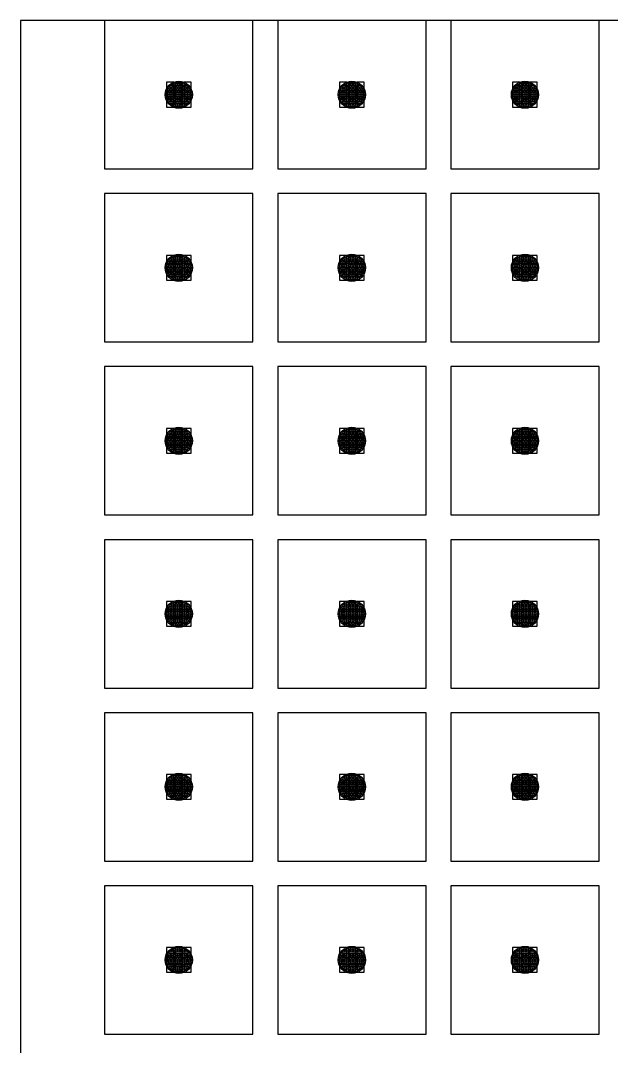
# Model space of a CAD drawing. Extents: x -49 to 54, y -38 to 38.
# Drawn here: x -49.4 to -25.5, y -3.5 to 38 of the extents above; entities that cross this region are included whole.
import ezdxf

# ---------------------------------------------------------------- set-up
doc = ezdxf.new("R2010")
doc.units = 0
for name, color, linetype in [('BACK_LAYER', 5, 'CONTINUOUS'), ('CELL_GRID', 8, 'CONTINUOUS'), ('COND_LAYER_LOWER_ELECTRODE', 6, 'CONTINUOUS'), ('CONDUCTIVE_LAYER_BACK_LAYER', 2, 'CONTINUOUS'), ('EMITTER', 3, 'CONTINUOUS'), ('LOWER_ELECTRODE', 1, 'CONTINUOUS'), ('OUTLINE', 7, 'CONTINUOUS')]:
    doc.layers.add(name, color=color, linetype=linetype)

msp = doc.modelspace()

# ---------------------------------------------------------------- linework, layer by layer
at = {"layer": 'BACK_LAYER'}
for points in [[(-43.5, 35.2), (-43.2, 35.2), (-43.2, 35.5), (-43.5, 35.5)], [(-43.15, 35.2), (-42.85, 35.2), (-42.85, 35.5), (-43.15, 35.5)], [(-42.8, 35.2), (-42.5, 35.2), (-42.5, 35.5), (-42.8, 35.5)], [(-36.5, 35.2), (-36.2, 35.2), (-36.2, 35.5), (-36.5, 35.5)], [(-36.15, 35.2), (-35.85, 35.2), (-35.85, 35.5), (-36.15, 35.5)], [(-35.8, 35.2), (-35.5, 35.2), (-35.5, 35.5), (-35.8, 35.5)], [(-29.5, 35.2), (-29.2, 35.2), (-29.2, 35.5), (-29.5, 35.5)], [(-29.15, 35.2), (-28.85, 35.2), (-28.85, 35.5), (-29.15, 35.5)], [(-28.8, 35.2), (-28.5, 35.2), (-28.5, 35.5), (-28.8, 35.5)], [(-43.5, 34.85), (-43.2, 34.85), (-43.2, 35.15), (-43.5, 35.15)], [(-43.15, 34.85), (-42.85, 34.85), (-42.85, 35.15), (-43.15, 35.15)], [(-42.8, 34.85), (-42.5, 34.85), (-42.5, 35.15), (-42.8, 35.15)], [(-36.5, 34.85), (-36.2, 34.85), (-36.2, 35.15), (-36.5, 35.15)], [(-36.15, 34.85), (-35.85, 34.85), (-35.85, 35.15), (-36.15, 35.15)], [(-35.8, 34.85), (-35.5, 34.85), (-35.5, 35.15), (-35.8, 35.15)], [(-29.5, 34.85), (-29.2, 34.85), (-29.2, 35.15), (-29.5, 35.15)], [(-29.15, 34.85), (-28.85, 34.85), (-28.85, 35.15), (-29.15, 35.15)], [(-28.8, 34.85), (-28.5, 34.85), (-28.5, 35.15), (-28.8, 35.15)], [(-43.5, 34.5), (-43.2, 34.5), (-43.2, 34.8), (-43.5, 34.8)], [(-43.15, 34.5), (-42.85, 34.5), (-42.85, 34.8), (-43.15, 34.8)], [(-42.8, 34.5), (-42.5, 34.5), (-42.5, 34.8), (-42.8, 34.8)], [(-36.5, 34.5), (-36.2, 34.5), (-36.2, 34.8), (-36.5, 34.8)], [(-36.15, 34.5), (-35.85, 34.5), (-35.85, 34.8), (-36.15, 34.8)], [(-35.8, 34.5), (-35.5, 34.5), (-35.5, 34.8), (-35.8, 34.8)], [(-29.5, 34.5), (-29.2, 34.5), (-29.2, 34.8), (-29.5, 34.8)], [(-29.15, 34.5), (-28.85, 34.5), (-28.85, 34.8), (-29.15, 34.8)], [(-28.8, 34.5), (-28.5, 34.5), (-28.5, 34.8), (-28.8, 34.8)], [(-43.5, 28.2), (-43.2, 28.2), (-43.2, 28.5), (-43.5, 28.5)], [(-43.15, 28.2), (-42.85, 28.2), (-42.85, 28.5), (-43.15, 28.5)], [(-42.8, 28.2), (-42.5, 28.2), (-42.5, 28.5), (-42.8, 28.5)], [(-36.5, 28.2), (-36.2, 28.2), (-36.2, 28.5), (-36.5, 28.5)], [(-36.15, 28.2), (-35.85, 28.2), (-35.85, 28.5), (-36.15, 28.5)], [(-35.8, 28.2), (-35.5, 28.2), (-35.5, 28.5), (-35.8, 28.5)], [(-29.5, 28.2), (-29.2, 28.2), (-29.2, 28.5), (-29.5, 28.5)], [(-29.15, 28.2), (-28.85, 28.2), (-28.85, 28.5), (-29.15, 28.5)], [(-28.8, 28.2), (-28.5, 28.2), (-28.5, 28.5), (-28.8, 28.5)], [(-43.5, 27.85), (-43.2, 27.85), (-43.2, 28.15), (-43.5, 28.15)], [(-43.15, 27.85), (-42.85, 27.85), (-42.85, 28.15), (-43.15, 28.15)], [(-42.8, 27.85), (-42.5, 27.85), (-42.5, 28.15), (-42.8, 28.15)], [(-36.5, 27.85), (-36.2, 27.85), (-36.2, 28.15), (-36.5, 28.15)], [(-36.15, 27.85), (-35.85, 27.85), (-35.85, 28.15), (-36.15, 28.15)], [(-35.8, 27.85), (-35.5, 27.85), (-35.5, 28.15), (-35.8, 28.15)], [(-29.5, 27.85), (-29.2, 27.85), (-29.2, 28.15), (-29.5, 28.15)], [(-29.15, 27.85), (-28.85, 27.85), (-28.85, 28.15), (-29.15, 28.15)], [(-28.8, 27.85), (-28.5, 27.85), (-28.5, 28.15), (-28.8, 28.15)], [(-43.5, 27.5), (-43.2, 27.5), (-43.2, 27.8), (-43.5, 27.8)], [(-43.15, 27.5), (-42.85, 27.5), (-42.85, 27.8), (-43.15, 27.8)], [(-42.8, 27.5), (-42.5, 27.5), (-42.5, 27.8), (-42.8, 27.8)], [(-36.5, 27.5), (-36.2, 27.5), (-36.2, 27.8), (-36.5, 27.8)], [(-36.15, 27.5), (-35.85, 27.5), (-35.85, 27.8), (-36.15, 27.8)], [(-35.8, 27.5), (-35.5, 27.5), (-35.5, 27.8), (-35.8, 27.8)], [(-29.5, 27.5), (-29.2, 27.5), (-29.2, 27.8), (-29.5, 27.8)], [(-29.15, 27.5), (-28.85, 27.5), (-28.85, 27.8), (-29.15, 27.8)], [(-28.8, 27.5), (-28.5, 27.5), (-28.5, 27.8), (-28.8, 27.8)], [(-43.5, 21.2), (-43.2, 21.2), (-43.2, 21.5), (-43.5, 21.5)], [(-43.15, 21.2), (-42.85, 21.2), (-42.85, 21.5), (-43.15, 21.5)], [(-42.8, 21.2), (-42.5, 21.2), (-42.5, 21.5), (-42.8, 21.5)], [(-36.5, 21.2), (-36.2, 21.2), (-36.2, 21.5), (-36.5, 21.5)], [(-36.15, 21.2), (-35.85, 21.2), (-35.85, 21.5), (-36.15, 21.5)], [(-35.8, 21.2), (-35.5, 21.2), (-35.5, 21.5), (-35.8, 21.5)], [(-29.5, 21.2), (-29.2, 21.2), (-29.2, 21.5), (-29.5, 21.5)], [(-29.15, 21.2), (-28.85, 21.2), (-28.85, 21.5), (-29.15, 21.5)], [(-28.8, 21.2), (-28.5, 21.2), (-28.5, 21.5), (-28.8, 21.5)], [(-43.5, 20.85), (-43.2, 20.85), (-43.2, 21.15), (-43.5, 21.15)], [(-43.5, 20.5), (-43.2, 20.5), (-43.2, 20.8), (-43.5, 20.8)], [(-43.15, 20.85), (-42.85, 20.85), (-42.85, 21.15), (-43.15, 21.15)], [(-43.15, 20.5), (-42.85, 20.5), (-42.85, 20.8), (-43.15, 20.8)], [(-42.8, 20.85), (-42.5, 20.85), (-42.5, 21.15), (-42.8, 21.15)], [(-42.8, 20.5), (-42.5, 20.5), (-42.5, 20.8), (-42.8, 20.8)], [(-36.5, 20.85), (-36.2, 20.85), (-36.2, 21.15), (-36.5, 21.15)], [(-36.5, 20.5), (-36.2, 20.5), (-36.2, 20.8), (-36.5, 20.8)], [(-36.15, 20.85), (-35.85, 20.85), (-35.85, 21.15), (-36.15, 21.15)], [(-36.15, 20.5), (-35.85, 20.5), (-35.85, 20.8), (-36.15, 20.8)], [(-35.8, 20.85), (-35.5, 20.85), (-35.5, 21.15), (-35.8, 21.15)], [(-35.8, 20.5), (-35.5, 20.5), (-35.5, 20.8), (-35.8, 20.8)], [(-29.5, 20.85), (-29.2, 20.85), (-29.2, 21.15), (-29.5, 21.15)], [(-29.5, 20.5), (-29.2, 20.5), (-29.2, 20.8), (-29.5, 20.8)], [(-29.15, 20.85), (-28.85, 20.85), (-28.85, 21.15), (-29.15, 21.15)], [(-29.15, 20.5), (-28.85, 20.5), (-28.85, 20.8), (-29.15, 20.8)], [(-28.8, 20.85), (-28.5, 20.85), (-28.5, 21.15), (-28.8, 21.15)], [(-28.8, 20.5), (-28.5, 20.5), (-28.5, 20.8), (-28.8, 20.8)], [(-43.5, 14.2), (-43.2, 14.2), (-43.2, 14.5), (-43.5, 14.5)], [(-43.5, 13.85), (-43.2, 13.85), (-43.2, 14.15), (-43.5, 14.15)], [(-43.15, 14.2), (-42.85, 14.2), (-42.85, 14.5), (-43.15, 14.5)], [(-43.15, 13.85), (-42.85, 13.85), (-42.85, 14.15), (-43.15, 14.15)], [(-42.8, 14.2), (-42.5, 14.2), (-42.5, 14.5), (-42.8, 14.5)], [(-42.8, 13.85), (-42.5, 13.85), (-42.5, 14.15), (-42.8, 14.15)], [(-36.5, 14.2), (-36.2, 14.2), (-36.2, 14.5), (-36.5, 14.5)], [(-36.5, 13.85), (-36.2, 13.85), (-36.2, 14.15), (-36.5, 14.15)], [(-36.15, 14.2), (-35.85, 14.2), (-35.85, 14.5), (-36.15, 14.5)], [(-36.15, 13.85), (-35.85, 13.85), (-35.85, 14.15), (-36.15, 14.15)], [(-35.8, 14.2), (-35.5, 14.2), (-35.5, 14.5), (-35.8, 14.5)], [(-35.8, 13.85), (-35.5, 13.85), (-35.5, 14.15), (-35.8, 14.15)], [(-29.5, 14.2), (-29.2, 14.2), (-29.2, 14.5), (-29.5, 14.5)], [(-29.5, 13.85), (-29.2, 13.85), (-29.2, 14.15), (-29.5, 14.15)], [(-29.15, 14.2), (-28.85, 14.2), (-28.85, 14.5), (-29.15, 14.5)], [(-29.15, 13.85), (-28.85, 13.85), (-28.85, 14.15), (-29.15, 14.15)], [(-28.8, 14.2), (-28.5, 14.2), (-28.5, 14.5), (-28.8, 14.5)], [(-28.8, 13.85), (-28.5, 13.85), (-28.5, 14.15), (-28.8, 14.15)], [(-43.5, 13.5), (-43.2, 13.5), (-43.2, 13.8), (-43.5, 13.8)], [(-43.15, 13.5), (-42.85, 13.5), (-42.85, 13.8), (-43.15, 13.8)], [(-42.8, 13.5), (-42.5, 13.5), (-42.5, 13.8), (-42.8, 13.8)], [(-36.5, 13.5), (-36.2, 13.5), (-36.2, 13.8), (-36.5, 13.8)], [(-36.15, 13.5), (-35.85, 13.5), (-35.85, 13.8), (-36.15, 13.8)], [(-35.8, 13.5), (-35.5, 13.5), (-35.5, 13.8), (-35.8, 13.8)], [(-29.5, 13.5), (-29.2, 13.5), (-29.2, 13.8), (-29.5, 13.8)], [(-29.15, 13.5), (-28.85, 13.5), (-28.85, 13.8), (-29.15, 13.8)], [(-28.8, 13.5), (-28.5, 13.5), (-28.5, 13.8), (-28.8, 13.8)], [(-43.5, 7.2), (-43.2, 7.2), (-43.2, 7.5), (-43.5, 7.5)], [(-43.15, 7.2), (-42.85, 7.2), (-42.85, 7.5), (-43.15, 7.5)], [(-42.8, 7.2), (-42.5, 7.2), (-42.5, 7.5), (-42.8, 7.5)], [(-36.5, 7.2), (-36.2, 7.2), (-36.2, 7.5), (-36.5, 7.5)], [(-36.15, 7.2), (-35.85, 7.2), (-35.85, 7.5), (-36.15, 7.5)], [(-35.8, 7.2), (-35.5, 7.2), (-35.5, 7.5), (-35.8, 7.5)], [(-29.5, 7.2), (-29.2, 7.2), (-29.2, 7.5), (-29.5, 7.5)], [(-29.15, 7.2), (-28.85, 7.2), (-28.85, 7.5), (-29.15, 7.5)], [(-28.8, 7.2), (-28.5, 7.2), (-28.5, 7.5), (-28.8, 7.5)], [(-43.5, 6.85), (-43.2, 6.85), (-43.2, 7.15), (-43.5, 7.15)], [(-43.15, 6.85), (-42.85, 6.85), (-42.85, 7.15), (-43.15, 7.15)], [(-42.8, 6.85), (-42.5, 6.85), (-42.5, 7.15), (-42.8, 7.15)], [(-36.5, 6.85), (-36.2, 6.85), (-36.2, 7.15), (-36.5, 7.15)], [(-36.15, 6.85), (-35.85, 6.85), (-35.85, 7.15), (-36.15, 7.15)], [(-35.8, 6.85), (-35.5, 6.85), (-35.5, 7.15), (-35.8, 7.15)], [(-29.5, 6.85), (-29.2, 6.85), (-29.2, 7.15), (-29.5, 7.15)], [(-29.15, 6.85), (-28.85, 6.85), (-28.85, 7.15), (-29.15, 7.15)], [(-28.8, 6.85), (-28.5, 6.85), (-28.5, 7.15), (-28.8, 7.15)], [(-43.5, 6.5), (-43.2, 6.5), (-43.2, 6.8), (-43.5, 6.8)], [(-43.15, 6.5), (-42.85, 6.5), (-42.85, 6.8), (-43.15, 6.8)], [(-42.8, 6.5), (-42.5, 6.5), (-42.5, 6.8), (-42.8, 6.8)], [(-36.5, 6.5), (-36.2, 6.5), (-36.2, 6.8), (-36.5, 6.8)], [(-36.15, 6.5), (-35.85, 6.5), (-35.85, 6.8), (-36.15, 6.8)], [(-35.8, 6.5), (-35.5, 6.5), (-35.5, 6.8), (-35.8, 6.8)], [(-29.5, 6.5), (-29.2, 6.5), (-29.2, 6.8), (-29.5, 6.8)], [(-29.15, 6.5), (-28.85, 6.5), (-28.85, 6.8), (-29.15, 6.8)], [(-28.8, 6.5), (-28.5, 6.5), (-28.5, 6.8), (-28.8, 6.8)], [(-43.5, 0.2), (-43.2, 0.2), (-43.2, 0.5), (-43.5, 0.5)], [(-43.15, 0.2), (-42.85, 0.2), (-42.85, 0.5), (-43.15, 0.5)], [(-42.8, 0.2), (-42.5, 0.2), (-42.5, 0.5), (-42.8, 0.5)], [(-36.5, 0.2), (-36.2, 0.2), (-36.2, 0.5), (-36.5, 0.5)], [(-36.15, 0.2), (-35.85, 0.2), (-35.85, 0.5), (-36.15, 0.5)], [(-35.8, 0.2), (-35.5, 0.2), (-35.5, 0.5), (-35.8, 0.5)], [(-29.5, 0.2), (-29.2, 0.2), (-29.2, 0.5), (-29.5, 0.5)], [(-29.15, 0.2), (-28.85, 0.2), (-28.85, 0.5), (-29.15, 0.5)], [(-28.8, 0.2), (-28.5, 0.2), (-28.5, 0.5), (-28.8, 0.5)], [(-43.5, -0.15), (-43.2, -0.15), (-43.2, 0.15), (-43.5, 0.15)], [(-43.15, -0.15), (-42.85, -0.15), (-42.85, 0.15), (-43.15, 0.15)], [(-42.8, -0.15), (-42.5, -0.15), (-42.5, 0.15), (-42.8, 0.15)], [(-36.5, -0.15), (-36.2, -0.15), (-36.2, 0.15), (-36.5, 0.15)], [(-36.15, -0.15), (-35.85, -0.15), (-35.85, 0.15), (-36.15, 0.15)], [(-35.8, -0.15), (-35.5, -0.15), (-35.5, 0.15), (-35.8, 0.15)], [(-29.5, -0.15), (-29.2, -0.15), (-29.2, 0.15), (-29.5, 0.15)], [(-29.15, -0.15), (-28.85, -0.15), (-28.85, 0.15), (-29.15, 0.15)], [(-28.8, -0.15), (-28.5, -0.15), (-28.5, 0.15), (-28.8, 0.15)], [(-43.5, -0.5), (-43.2, -0.5), (-43.2, -0.2), (-43.5, -0.2)], [(-43.15, -0.5), (-42.85, -0.5), (-42.85, -0.2), (-43.15, -0.2)], [(-42.8, -0.5), (-42.5, -0.5), (-42.5, -0.2), (-42.8, -0.2)], [(-36.5, -0.5), (-36.2, -0.5), (-36.2, -0.2), (-36.5, -0.2)], [(-36.15, -0.5), (-35.85, -0.5), (-35.85, -0.2), (-36.15, -0.2)], [(-35.8, -0.5), (-35.5, -0.5), (-35.5, -0.2), (-35.8, -0.2)], [(-29.5, -0.5), (-29.2, -0.5), (-29.2, -0.2), (-29.5, -0.2)], [(-29.15, -0.5), (-28.85, -0.5), (-28.85, -0.2), (-29.15, -0.2)], [(-28.8, -0.5), (-28.5, -0.5), (-28.5, -0.2), (-28.8, -0.2)]]:
    msp.add_lwpolyline(points, close=True, dxfattribs=at)
at = {"layer": 'CELL_GRID'}
for points in [[(-46, 32), (-40, 32), (-40, 38), (-46, 38)], [(-39, 32), (-33, 32), (-33, 38), (-39, 38)], [(-32, 32), (-26, 32), (-26, 38), (-32, 38)], [(-46, 25), (-40, 25), (-40, 31), (-46, 31)], [(-39, 25), (-33, 25), (-33, 31), (-39, 31)], [(-32, 25), (-26, 25), (-26, 31), (-32, 31)], [(-46, 18), (-40, 18), (-40, 24), (-46, 24)], [(-39, 18), (-33, 18), (-33, 24), (-39, 24)], [(-32, 18), (-26, 18), (-26, 24), (-32, 24)], [(-46, 11), (-40, 11), (-40, 17), (-46, 17)], [(-39, 11), (-33, 11), (-33, 17), (-39, 17)], [(-32, 11), (-26, 11), (-26, 17), (-32, 17)], [(-46, 4), (-40, 4), (-40, 10), (-46, 10)], [(-39, 4), (-33, 4), (-33, 10), (-39, 10)], [(-32, 4), (-26, 4), (-26, 10), (-32, 10)], [(-46, -3), (-40, -3), (-40, 3), (-46, 3)], [(-39, -3), (-33, -3), (-33, 3), (-39, 3)], [(-32, -3), (-26, -3), (-26, 3), (-32, 3)]]:
    msp.add_lwpolyline(points, close=True, dxfattribs=at)
at = {"layer": 'COND_LAYER_LOWER_ELECTRODE'}
for centre in [(-43, 35), (-36, 35), (-29, 35), (-43, 28), (-36, 28), (-29, 28), (-43, 21), (-36, 21), (-29, 21), (-43, 14), (-36, 14), (-29, 14), (-43, 7), (-36, 7), (-29, 7), (-43, 0), (-36, 0), (-29, 0)]:
    msp.add_circle(centre, 0.55, dxfattribs=at)
at = {"layer": 'CONDUCTIVE_LAYER_BACK_LAYER'}
msp.add_lwpolyline([(-49.4, -38), (54.4, -38), (54.4, 38), (-49.4, 38)], close=True, dxfattribs=at)
at = {"layer": 'EMITTER'}
for centre in [(-43, 35), (-36, 35), (-29, 35), (-43, 28), (-36, 28), (-29, 28), (-43, 21), (-36, 21), (-29, 21), (-43, 14), (-36, 14), (-29, 14), (-43, 7), (-36, 7), (-29, 7), (-43, 0), (-36, 0), (-29, 0)]:
    msp.add_circle(centre, 0.5, dxfattribs=at)
at = {"layer": 'LOWER_ELECTRODE'}
for centre in [(-43.36, 35.27), (-43.27, 35.36), (-43.27, 35.27), (-43.18, 35.36), (-43.18, 35.27), (-43.09, 35.45), (-43.09, 35.36), (-43.09, 35.27), (-43, 35.45), (-43, 35.36), (-43, 35.27), (-42.91, 35.45), (-42.91, 35.36), (-42.91, 35.27), (-42.82, 35.36), (-42.82, 35.27), (-42.73, 35.36), (-42.73, 35.27), (-42.64, 35.27), (-36.36, 35.27), (-36.27, 35.36), (-36.27, 35.27), (-36.18, 35.36), (-36.18, 35.27), (-36.09, 35.45), (-36.09, 35.36), (-36.09, 35.27), (-36, 35.45), (-36, 35.36), (-36, 35.27), (-35.91, 35.45), (-35.91, 35.36), (-35.91, 35.27), (-35.82, 35.36), (-35.82, 35.27), (-35.73, 35.36), (-35.73, 35.27), (-35.64, 35.27), (-29.36, 35.27), (-29.27, 35.36), (-29.27, 35.27), (-29.18, 35.36), (-29.18, 35.27), (-29.09, 35.45), (-29.09, 35.36), (-29.09, 35.27), (-29, 35.45), (-29, 35.36), (-29, 35.27), (-28.91, 35.45), (-28.91, 35.36), (-28.91, 35.27), (-28.82, 35.36), (-28.82, 35.27), (-28.73, 35.36), (-28.73, 35.27), (-28.64, 35.27), (-43.45, 35.09), (-43.45, 35), (-43.45, 34.91), (-43.36, 35.18), (-43.36, 35.09), (-43.36, 35), (-43.36, 34.91), (-43.27, 35.18), (-43.27, 35.09), (-43.27, 35), (-43.27, 34.91), (-43.18, 35.18), (-43.18, 35.09), (-43.18, 35), (-43.18, 34.91), (-43.09, 35.18), (-43.09, 35.09), (-43.09, 35), (-43.09, 34.91), (-43, 35.18), (-43, 35.09), (-43, 35), (-43, 34.91), (-42.91, 35.18), (-42.91, 35.09), (-42.91, 35), (-42.91, 34.91), (-42.82, 35.18), (-42.82, 35.09), (-42.82, 35), (-42.82, 34.91), (-42.73, 35.18), (-42.73, 35.09), (-42.73, 35), (-42.73, 34.91), (-42.64, 35.18), (-42.64, 35.09), (-42.64, 35), (-42.64, 34.91), (-42.55, 35.09), (-42.55, 35), (-42.55, 34.91), (-36.45, 35.09), (-36.45, 35), (-36.45, 34.91), (-36.36, 35.18), (-36.36, 35.09), (-36.36, 35), (-36.36, 34.91), (-36.27, 35.18), (-36.27, 35.09), (-36.27, 35), (-36.27, 34.91), (-36.18, 35.18), (-36.18, 35.09), (-36.18, 35), (-36.18, 34.91), (-36.09, 35.18), (-36.09, 35.09), (-36.09, 35), (-36.09, 34.91), (-36, 35.18), (-36, 35.09), (-36, 35), (-36, 34.91), (-35.91, 35.18), (-35.91, 35.09), (-35.91, 35), (-35.91, 34.91), (-35.82, 35.18), (-35.82, 35.09), (-35.82, 35), (-35.82, 34.91), (-35.73, 35.18), (-35.73, 35.09), (-35.73, 35), (-35.73, 34.91), (-35.64, 35.18), (-35.64, 35.09), (-35.64, 35), (-35.64, 34.91), (-35.55, 35.09), (-35.55, 35), (-35.55, 34.91), (-29.45, 35.09), (-29.45, 35), (-29.45, 34.91), (-29.36, 35.18), (-29.36, 35.09), (-29.36, 35), (-29.36, 34.91), (-29.27, 35.18), (-29.27, 35.09), (-29.27, 35), (-29.27, 34.91), (-29.18, 35.18), (-29.18, 35.09), (-29.18, 35), (-29.18, 34.91), (-29.09, 35.18), (-29.09, 35.09), (-29.09, 35), (-29.09, 34.91), (-29, 35.18), (-29, 35.09), (-29, 35), (-29, 34.91), (-28.91, 35.18), (-28.91, 35.09), (-28.91, 35), (-28.91, 34.91), (-28.82, 35.18), (-28.82, 35.09), (-28.82, 35), (-28.82, 34.91), (-28.73, 35.18), (-28.73, 35.09), (-28.73, 35), (-28.73, 34.91), (-28.64, 35.18), (-28.64, 35.09), (-28.64, 35), (-28.64, 34.91), (-28.55, 35.09), (-28.55, 35), (-28.55, 34.91), (-43.36, 34.82), (-43.36, 34.73), (-43.27, 34.82), (-43.27, 34.73), (-43.27, 34.64), (-43.18, 34.82), (-43.18, 34.73), (-43.18, 34.64), (-43.09, 34.82), (-43.09, 34.73), (-43.09, 34.64), (-43.09, 34.55), (-43, 34.82), (-43, 34.73), (-43, 34.64), (-43, 34.55), (-42.91, 34.82), (-42.91, 34.73), (-42.91, 34.64), (-42.91, 34.55), (-42.82, 34.82), (-42.82, 34.73), (-42.82, 34.64), (-42.73, 34.82), (-42.73, 34.73), (-42.73, 34.64), (-42.64, 34.82), (-42.64, 34.73), (-36.36, 34.82), (-36.36, 34.73), (-36.27, 34.82), (-36.27, 34.73), (-36.27, 34.64), (-36.18, 34.82), (-36.18, 34.73), (-36.18, 34.64), (-36.09, 34.82), (-36.09, 34.73), (-36.09, 34.64), (-36.09, 34.55), (-36, 34.82), (-36, 34.73), (-36, 34.64), (-36, 34.55), (-35.91, 34.82), (-35.91, 34.73), (-35.91, 34.64), (-35.91, 34.55), (-35.82, 34.82), (-35.82, 34.73), (-35.82, 34.64), (-35.73, 34.82), (-35.73, 34.73), (-35.73, 34.64), (-35.64, 34.82), (-35.64, 34.73), (-29.36, 34.82), (-29.36, 34.73), (-29.27, 34.82), (-29.27, 34.73), (-29.27, 34.64), (-29.18, 34.82), (-29.18, 34.73), (-29.18, 34.64), (-29.09, 34.82), (-29.09, 34.73), (-29.09, 34.64), (-29.09, 34.55), (-29, 34.82), (-29, 34.73), (-29, 34.64), (-29, 34.55), (-28.91, 34.82), (-28.91, 34.73), (-28.91, 34.64), (-28.91, 34.55), (-28.82, 34.82), (-28.82, 34.73), (-28.82, 34.64), (-28.73, 34.82), (-28.73, 34.73), (-28.73, 34.64), (-28.64, 34.82), (-28.64, 34.73), (-43.36, 28.27), (-43.27, 28.36), (-43.27, 28.27), (-43.18, 28.36), (-43.18, 28.27), (-43.09, 28.45), (-43.09, 28.36), (-43.09, 28.27), (-43, 28.45), (-43, 28.36), (-43, 28.27), (-42.91, 28.45), (-42.91, 28.36), (-42.91, 28.27), (-42.82, 28.36), (-42.82, 28.27), (-42.73, 28.36), (-42.73, 28.27), (-42.64, 28.27), (-36.36, 28.27), (-36.27, 28.36), (-36.27, 28.27), (-36.18, 28.36), (-36.18, 28.27), (-36.09, 28.45), (-36.09, 28.36), (-36.09, 28.27), (-36, 28.45), (-36, 28.36), (-36, 28.27), (-35.91, 28.45), (-35.91, 28.36), (-35.91, 28.27), (-35.82, 28.36), (-35.82, 28.27), (-35.73, 28.36), (-35.73, 28.27), (-35.64, 28.27), (-29.36, 28.27), (-29.27, 28.36), (-29.27, 28.27), (-29.18, 28.36), (-29.18, 28.27), (-29.09, 28.45), (-29.09, 28.36), (-29.09, 28.27), (-29, 28.45), (-29, 28.36), (-29, 28.27), (-28.91, 28.45), (-28.91, 28.36), (-28.91, 28.27), (-28.82, 28.36), (-28.82, 28.27), (-28.73, 28.36), (-28.73, 28.27), (-28.64, 28.27), (-43.45, 28.09), (-43.45, 28), (-43.45, 27.91), (-43.36, 28.18), (-43.36, 28.09), (-43.36, 28), (-43.36, 27.91), (-43.36, 27.82), (-43.27, 28.18), (-43.27, 28.09), (-43.27, 28), (-43.27, 27.91), (-43.27, 27.82), (-43.18, 28.18), (-43.18, 28.09), (-43.18, 28), (-43.18, 27.91), (-43.18, 27.82), (-43.09, 28.18), (-43.09, 28.09), (-43.09, 28), (-43.09, 27.91), (-43.09, 27.82), (-43, 28.18), (-43, 28.09), (-43, 28), (-43, 27.91), (-43, 27.82), (-42.91, 28.18), (-42.91, 28.09), (-42.91, 28), (-42.91, 27.91), (-42.91, 27.82), (-42.82, 28.18), (-42.82, 28.09), (-42.82, 28), (-42.82, 27.91), (-42.82, 27.82), (-42.73, 28.18), (-42.73, 28.09), (-42.73, 28), (-42.73, 27.91), (-42.73, 27.82), (-42.64, 28.18), (-42.64, 28.09), (-42.64, 28), (-42.64, 27.91), (-42.64, 27.82), (-42.55, 28.09), (-42.55, 28), (-42.55, 27.91), (-36.45, 28.09), (-36.45, 28), (-36.45, 27.91), (-36.36, 28.18), (-36.36, 28.09), (-36.36, 28), (-36.36, 27.91), (-36.36, 27.82), (-36.27, 28.18), (-36.27, 28.09), (-36.27, 28), (-36.27, 27.91), (-36.27, 27.82), (-36.18, 28.18), (-36.18, 28.09), (-36.18, 28), (-36.18, 27.91), (-36.18, 27.82), (-36.09, 28.18), (-36.09, 28.09), (-36.09, 28), (-36.09, 27.91), (-36.09, 27.82), (-36, 28.18), (-36, 28.09), (-36, 28), (-36, 27.91), (-36, 27.82), (-35.91, 28.18), (-35.91, 28.09), (-35.91, 28), (-35.91, 27.91), (-35.91, 27.82), (-35.82, 28.18), (-35.82, 28.09), (-35.82, 28), (-35.82, 27.91), (-35.82, 27.82), (-35.73, 28.18), (-35.73, 28.09), (-35.73, 28), (-35.73, 27.91), (-35.73, 27.82), (-35.64, 28.18), (-35.64, 28.09), (-35.64, 28), (-35.64, 27.91), (-35.64, 27.82), (-35.55, 28.09), (-35.55, 28), (-35.55, 27.91), (-29.45, 28.09), (-29.45, 28), (-29.45, 27.91), (-29.36, 28.18), (-29.36, 28.09), (-29.36, 28), (-29.36, 27.91), (-29.36, 27.82), (-29.27, 28.18), (-29.27, 28.09), (-29.27, 28), (-29.27, 27.91), (-29.27, 27.82), (-29.18, 28.18), (-29.18, 28.09), (-29.18, 28), (-29.18, 27.91), (-29.18, 27.82), (-29.09, 28.18), (-29.09, 28.09), (-29.09, 28), (-29.09, 27.91), (-29.09, 27.82), (-29, 28.18), (-29, 28.09), (-29, 28), (-29, 27.91), (-29, 27.82), (-28.91, 28.18), (-28.91, 28.09), (-28.91, 28), (-28.91, 27.91), (-28.91, 27.82), (-28.82, 28.18), (-28.82, 28.09), (-28.82, 28), (-28.82, 27.91), (-28.82, 27.82), (-28.73, 28.18), (-28.73, 28.09), (-28.73, 28), (-28.73, 27.91), (-28.73, 27.82), (-28.64, 28.18), (-28.64, 28.09), (-28.64, 28), (-28.64, 27.91), (-28.64, 27.82), (-28.55, 28.09), (-28.55, 28), (-28.55, 27.91), (-43.36, 27.73), (-43.27, 27.73), (-43.27, 27.64), (-43.18, 27.73), (-43.18, 27.64), (-43.09, 27.73), (-43.09, 27.64), (-43.09, 27.55), (-43, 27.73), (-43, 27.64), (-43, 27.55), (-42.91, 27.73), (-42.91, 27.64), (-42.91, 27.55), (-42.82, 27.73), (-42.82, 27.64), (-42.73, 27.73), (-42.73, 27.64), (-42.64, 27.73), (-36.36, 27.73), (-36.27, 27.73), (-36.27, 27.64), (-36.18, 27.73), (-36.18, 27.64), (-36.09, 27.73), (-36.09, 27.64), (-36.09, 27.55), (-36, 27.73), (-36, 27.64), (-36, 27.55), (-35.91, 27.73), (-35.91, 27.64), (-35.91, 27.55), (-35.82, 27.73), (-35.82, 27.64), (-35.73, 27.73), (-35.73, 27.64), (-35.64, 27.73), (-29.36, 27.73), (-29.27, 27.73), (-29.27, 27.64), (-29.18, 27.73), (-29.18, 27.64), (-29.09, 27.73), (-29.09, 27.64), (-29.09, 27.55), (-29, 27.73), (-29, 27.64), (-29, 27.55), (-28.91, 27.73), (-28.91, 27.64), (-28.91, 27.55), (-28.82, 27.73), (-28.82, 27.64), (-28.73, 27.73), (-28.73, 27.64), (-28.64, 27.73), (-43.36, 21.27), (-43.36, 21.18), (-43.27, 21.36), (-43.27, 21.27), (-43.27, 21.18), (-43.18, 21.36), (-43.18, 21.27), (-43.18, 21.18), (-43.09, 21.45), (-43.09, 21.36), (-43.09, 21.27), (-43.09, 21.18), (-43, 21.45), (-43, 21.36), (-43, 21.27), (-43, 21.18), (-42.91, 21.45), (-42.91, 21.36), (-42.91, 21.27), (-42.91, 21.18), (-42.82, 21.36), (-42.82, 21.27), (-42.82, 21.18), (-42.73, 21.36), (-42.73, 21.27), (-42.73, 21.18), (-42.64, 21.27), (-42.64, 21.18), (-36.36, 21.27), (-36.36, 21.18), (-36.27, 21.36), (-36.27, 21.27), (-36.27, 21.18), (-36.18, 21.36), (-36.18, 21.27), (-36.18, 21.18), (-36.09, 21.45), (-36.09, 21.36), (-36.09, 21.27), (-36.09, 21.18), (-36, 21.45), (-36, 21.36), (-36, 21.27), (-36, 21.18), (-35.91, 21.45), (-35.91, 21.36), (-35.91, 21.27), (-35.91, 21.18), (-35.82, 21.36), (-35.82, 21.27), (-35.82, 21.18), (-35.73, 21.36), (-35.73, 21.27), (-35.73, 21.18), (-35.64, 21.27), (-35.64, 21.18), (-29.36, 21.27), (-29.36, 21.18), (-29.27, 21.36), (-29.27, 21.27), (-29.27, 21.18), (-29.18, 21.36), (-29.18, 21.27), (-29.18, 21.18), (-29.09, 21.45), (-29.09, 21.36), (-29.09, 21.27), (-29.09, 21.18), (-29, 21.45), (-29, 21.36), (-29, 21.27), (-29, 21.18), (-28.91, 21.45), (-28.91, 21.36), (-28.91, 21.27), (-28.91, 21.18), (-28.82, 21.36), (-28.82, 21.27), (-28.82, 21.18), (-28.73, 21.36), (-28.73, 21.27), (-28.73, 21.18), (-28.64, 21.27), (-28.64, 21.18), (-43.45, 21.09), (-43.45, 21), (-43.45, 20.91), (-43.36, 21.09), (-43.36, 21), (-43.36, 20.91), (-43.36, 20.82), (-43.36, 20.73), (-43.27, 21.09), (-43.27, 21), (-43.27, 20.91), (-43.27, 20.82), (-43.27, 20.73), (-43.18, 21.09), (-43.18, 21), (-43.18, 20.91), (-43.18, 20.82), (-43.18, 20.73), (-43.09, 21.09), (-43.09, 21), (-43.09, 20.91), (-43.09, 20.82), (-43.09, 20.73), (-43, 21.09), (-43, 21), (-43, 20.91), (-43, 20.82), (-43, 20.73), (-42.91, 21.09), (-42.91, 21), (-42.91, 20.91), (-42.91, 20.82), (-42.91, 20.73), (-42.82, 21.09), (-42.82, 21), (-42.82, 20.91), (-42.82, 20.82), (-42.82, 20.73), (-42.73, 21.09), (-42.73, 21), (-42.73, 20.91), (-42.73, 20.82), (-42.73, 20.73), (-42.64, 21.09), (-42.64, 21), (-42.64, 20.91), (-42.64, 20.82), (-42.64, 20.73), (-42.55, 21.09), (-42.55, 21), (-42.55, 20.91), (-36.45, 21.09), (-36.45, 21), (-36.45, 20.91), (-36.36, 21.09), (-36.36, 21), (-36.36, 20.91), (-36.36, 20.82), (-36.36, 20.73), (-36.27, 21.09), (-36.27, 21), (-36.27, 20.91), (-36.27, 20.82), (-36.27, 20.73), (-36.18, 21.09), (-36.18, 21), (-36.18, 20.91), (-36.18, 20.82), (-36.18, 20.73), (-36.09, 21.09), (-36.09, 21), (-36.09, 20.91), (-36.09, 20.82), (-36.09, 20.73), (-36, 21.09), (-36, 21), (-36, 20.91), (-36, 20.82), (-36, 20.73), (-35.91, 21.09), (-35.91, 21), (-35.91, 20.91), (-35.91, 20.82), (-35.91, 20.73), (-35.82, 21.09), (-35.82, 21), (-35.82, 20.91), (-35.82, 20.82), (-35.82, 20.73), (-35.73, 21.09), (-35.73, 21), (-35.73, 20.91), (-35.73, 20.82), (-35.73, 20.73), (-35.64, 21.09), (-35.64, 21), (-35.64, 20.91), (-35.64, 20.82), (-35.64, 20.73), (-35.55, 21.09), (-35.55, 21), (-35.55, 20.91), (-29.45, 21.09), (-29.45, 21), (-29.45, 20.91), (-29.36, 21.09), (-29.36, 21), (-29.36, 20.91), (-29.36, 20.82), (-29.36, 20.73), (-29.27, 21.09), (-29.27, 21), (-29.27, 20.91), (-29.27, 20.82), (-29.27, 20.73), (-29.18, 21.09), (-29.18, 21), (-29.18, 20.91), (-29.18, 20.82), (-29.18, 20.73), (-29.09, 21.09), (-29.09, 21), (-29.09, 20.91), (-29.09, 20.82), (-29.09, 20.73), (-29, 21.09), (-29, 21), (-29, 20.91), (-29, 20.82), (-29, 20.73), (-28.91, 21.09), (-28.91, 21), (-28.91, 20.91), (-28.91, 20.82), (-28.91, 20.73), (-28.82, 21.09), (-28.82, 21), (-28.82, 20.91), (-28.82, 20.82), (-28.82, 20.73), (-28.73, 21.09), (-28.73, 21), (-28.73, 20.91), (-28.73, 20.82), (-28.73, 20.73), (-28.64, 21.09), (-28.64, 21), (-28.64, 20.91), (-28.64, 20.82), (-28.64, 20.73), (-28.55, 21.09), (-28.55, 21), (-28.55, 20.91), (-43.27, 20.64), (-43.18, 20.64), (-43.09, 20.64), (-43.09, 20.55), (-43, 20.64), (-43, 20.55), (-42.91, 20.64), (-42.91, 20.55), (-42.82, 20.64), (-42.73, 20.64), (-36.27, 20.64), (-36.18, 20.64), (-36.09, 20.64), (-36.09, 20.55), (-36, 20.64), (-36, 20.55), (-35.91, 20.64), (-35.91, 20.55), (-35.82, 20.64), (-35.73, 20.64), (-29.27, 20.64), (-29.18, 20.64), (-29.09, 20.64), (-29.09, 20.55), (-29, 20.64), (-29, 20.55), (-28.91, 20.64), (-28.91, 20.55), (-28.82, 20.64), (-28.73, 20.64), (-43.45, 14.09), (-43.36, 14.27), (-43.36, 14.18), (-43.36, 14.09), (-43.27, 14.36), (-43.27, 14.27), (-43.27, 14.18), (-43.27, 14.09), (-43.18, 14.36), (-43.18, 14.27), (-43.18, 14.18), (-43.18, 14.09), (-43.09, 14.45), (-43.09, 14.36), (-43.09, 14.27), (-43.09, 14.18), (-43.09, 14.09), (-43, 14.45), (-43, 14.36), (-43, 14.27), (-43, 14.18), (-43, 14.09), (-42.91, 14.45), (-42.91, 14.36), (-42.91, 14.27), (-42.91, 14.18), (-42.91, 14.09), (-42.82, 14.36), (-42.82, 14.27), (-42.82, 14.18), (-42.82, 14.09), (-42.73, 14.36), (-42.73, 14.27), (-42.73, 14.18), (-42.73, 14.09), (-42.64, 14.27), (-42.64, 14.18), (-42.64, 14.09), (-42.55, 14.09), (-36.45, 14.09), (-36.36, 14.27), (-36.36, 14.18), (-36.36, 14.09), (-36.27, 14.36), (-36.27, 14.27), (-36.27, 14.18), (-36.27, 14.09), (-36.18, 14.36), (-36.18, 14.27), (-36.18, 14.18), (-36.18, 14.09), (-36.09, 14.45), (-36.09, 14.36), (-36.09, 14.27), (-36.09, 14.18), (-36.09, 14.09), (-36, 14.45), (-36, 14.36), (-36, 14.27), (-36, 14.18), (-36, 14.09), (-35.91, 14.45), (-35.91, 14.36), (-35.91, 14.27), (-35.91, 14.18), (-35.91, 14.09), (-35.82, 14.36), (-35.82, 14.27), (-35.82, 14.18), (-35.82, 14.09), (-35.73, 14.36), (-35.73, 14.27), (-35.73, 14.18), (-35.73, 14.09), (-35.64, 14.27), (-35.64, 14.18), (-35.64, 14.09), (-35.55, 14.09), (-29.45, 14.09), (-29.36, 14.27), (-29.36, 14.18), (-29.36, 14.09), (-29.27, 14.36), (-29.27, 14.27), (-29.27, 14.18), (-29.27, 14.09), (-29.18, 14.36), (-29.18, 14.27), (-29.18, 14.18), (-29.18, 14.09), (-29.09, 14.45), (-29.09, 14.36), (-29.09, 14.27), (-29.09, 14.18), (-29.09, 14.09), (-29, 14.45), (-29, 14.36), (-29, 14.27), (-29, 14.18), (-29, 14.09), (-28.91, 14.45), (-28.91, 14.36), (-28.91, 14.27), (-28.91, 14.18), (-28.91, 14.09), (-28.82, 14.36), (-28.82, 14.27), (-28.82, 14.18), (-28.82, 14.09), (-28.73, 14.36), (-28.73, 14.27), (-28.73, 14.18), (-28.73, 14.09), (-28.64, 14.27), (-28.64, 14.18), (-28.64, 14.09), (-28.55, 14.09), (-43.45, 14), (-43.45, 13.91), (-43.36, 14), (-43.36, 13.91), (-43.36, 13.82), (-43.36, 13.73), (-43.27, 14), (-43.27, 13.91), (-43.27, 13.82), (-43.27, 13.73), (-43.18, 14), (-43.18, 13.91), (-43.18, 13.82), (-43.18, 13.73), (-43.09, 14), (-43.09, 13.91), (-43.09, 13.82), (-43.09, 13.73), (-43, 14), (-43, 13.91), (-43, 13.82), (-43, 13.73), (-42.91, 14), (-42.91, 13.91), (-42.91, 13.82), (-42.91, 13.73), (-42.82, 14), (-42.82, 13.91), (-42.82, 13.82), (-42.82, 13.73), (-42.73, 14), (-42.73, 13.91), (-42.73, 13.82), (-42.73, 13.73), (-42.64, 14), (-42.64, 13.91), (-42.64, 13.82), (-42.64, 13.73), (-42.55, 14), (-42.55, 13.91), (-36.45, 14), (-36.45, 13.91), (-36.36, 14), (-36.36, 13.91), (-36.36, 13.82), (-36.36, 13.73), (-36.27, 14), (-36.27, 13.91), (-36.27, 13.82), (-36.27, 13.73), (-36.18, 14), (-36.18, 13.91), (-36.18, 13.82), (-36.18, 13.73), (-36.09, 14), (-36.09, 13.91), (-36.09, 13.82), (-36.09, 13.73), (-36, 14), (-36, 13.91), (-36, 13.82), (-36, 13.73), (-35.91, 14), (-35.91, 13.91), (-35.91, 13.82), (-35.91, 13.73), (-35.82, 14), (-35.82, 13.91), (-35.82, 13.82), (-35.82, 13.73), (-35.73, 14), (-35.73, 13.91), (-35.73, 13.82), (-35.73, 13.73), (-35.64, 14), (-35.64, 13.91), (-35.64, 13.82), (-35.64, 13.73), (-35.55, 14), (-35.55, 13.91), (-29.45, 14), (-29.45, 13.91), (-29.36, 14), (-29.36, 13.91), (-29.36, 13.82), (-29.36, 13.73), (-29.27, 14), (-29.27, 13.91), (-29.27, 13.82), (-29.27, 13.73), (-29.18, 14), (-29.18, 13.91), (-29.18, 13.82), (-29.18, 13.73), (-29.09, 14), (-29.09, 13.91), (-29.09, 13.82), (-29.09, 13.73), (-29, 14), (-29, 13.91), (-29, 13.82), (-29, 13.73), (-28.91, 14), (-28.91, 13.91), (-28.91, 13.82), (-28.91, 13.73), (-28.82, 14), (-28.82, 13.91), (-28.82, 13.82), (-28.82, 13.73), (-28.73, 14), (-28.73, 13.91), (-28.73, 13.82), (-28.73, 13.73), (-28.64, 14), (-28.64, 13.91), (-28.64, 13.82), (-28.64, 13.73), (-28.55, 14), (-28.55, 13.91), (-43.27, 13.64), (-43.18, 13.64), (-43.09, 13.64), (-43.09, 13.55), (-43, 13.64), (-43, 13.55), (-42.91, 13.64), (-42.91, 13.55), (-42.82, 13.64), (-42.73, 13.64), (-36.27, 13.64), (-36.18, 13.64), (-36.09, 13.64), (-36.09, 13.55), (-36, 13.64), (-36, 13.55), (-35.91, 13.64), (-35.91, 13.55), (-35.82, 13.64), (-35.73, 13.64), (-29.27, 13.64), (-29.18, 13.64), (-29.09, 13.64), (-29.09, 13.55), (-29, 13.64), (-29, 13.55), (-28.91, 13.64), (-28.91, 13.55), (-28.82, 13.64), (-28.73, 13.64), (-43.09, 7.45), (-43, 7.45), (-42.91, 7.45), (-36.09, 7.45), (-36, 7.45), (-35.91, 7.45), (-29.09, 7.45), (-29, 7.45), (-28.91, 7.45), (-43.45, 7.09), (-43.36, 7.27), (-43.36, 7.18), (-43.36, 7.09), (-43.27, 7.36), (-43.27, 7.27), (-43.27, 7.18), (-43.27, 7.09), (-43.18, 7.36), (-43.18, 7.27), (-43.18, 7.18), (-43.18, 7.09), (-43.09, 7.36), (-43.09, 7.27), (-43.09, 7.18), (-43.09, 7.09), (-43, 7.36), (-43, 7.27), (-43, 7.18), (-43, 7.09), (-42.91, 7.36), (-42.91, 7.27), (-42.91, 7.18), (-42.91, 7.09), (-42.82, 7.36), (-42.82, 7.27), (-42.82, 7.18), (-42.82, 7.09), (-42.73, 7.36), (-42.73, 7.27), (-42.73, 7.18), (-42.73, 7.09), (-42.64, 7.27), (-42.64, 7.18), (-42.64, 7.09), (-42.55, 7.09), (-36.45, 7.09), (-36.36, 7.27), (-36.36, 7.18), (-36.36, 7.09), (-36.27, 7.36), (-36.27, 7.27), (-36.27, 7.18), (-36.27, 7.09), (-36.18, 7.36), (-36.18, 7.27), (-36.18, 7.18), (-36.18, 7.09), (-36.09, 7.36), (-36.09, 7.27), (-36.09, 7.18), (-36.09, 7.09), (-36, 7.36), (-36, 7.27), (-36, 7.18), (-36, 7.09), (-35.91, 7.36), (-35.91, 7.27), (-35.91, 7.18), (-35.91, 7.09), (-35.82, 7.36), (-35.82, 7.27), (-35.82, 7.18), (-35.82, 7.09), (-35.73, 7.36), (-35.73, 7.27), (-35.73, 7.18), (-35.73, 7.09), (-35.64, 7.27), (-35.64, 7.18), (-35.64, 7.09), (-35.55, 7.09), (-29.45, 7.09), (-29.36, 7.27), (-29.36, 7.18), (-29.36, 7.09), (-29.27, 7.36), (-29.27, 7.27), (-29.27, 7.18), (-29.27, 7.09), (-29.18, 7.36), (-29.18, 7.27), (-29.18, 7.18), (-29.18, 7.09), (-29.09, 7.36), (-29.09, 7.27), (-29.09, 7.18), (-29.09, 7.09), (-29, 7.36), (-29, 7.27), (-29, 7.18), (-29, 7.09), (-28.91, 7.36), (-28.91, 7.27), (-28.91, 7.18), (-28.91, 7.09), (-28.82, 7.36), (-28.82, 7.27), (-28.82, 7.18), (-28.82, 7.09), (-28.73, 7.36), (-28.73, 7.27), (-28.73, 7.18), (-28.73, 7.09), (-28.64, 7.27), (-28.64, 7.18), (-28.64, 7.09), (-28.55, 7.09), (-43.45, 7), (-43.45, 6.91), (-43.36, 7), (-43.36, 6.91), (-43.36, 6.82), (-43.36, 6.73), (-43.27, 7), (-43.27, 6.91), (-43.27, 6.82), (-43.27, 6.73), (-43.27, 6.64), (-43.18, 7), (-43.18, 6.91), (-43.18, 6.82), (-43.18, 6.73), (-43.18, 6.64), (-43.09, 7), (-43.09, 6.91), (-43.09, 6.82), (-43.09, 6.73), (-43.09, 6.64), (-43, 7), (-43, 6.91), (-43, 6.82), (-43, 6.73), (-43, 6.64), (-42.91, 7), (-42.91, 6.91), (-42.91, 6.82), (-42.91, 6.73), (-42.91, 6.64), (-42.82, 7), (-42.82, 6.91), (-42.82, 6.82), (-42.82, 6.73), (-42.82, 6.64), (-42.73, 7), (-42.73, 6.91), (-42.73, 6.82), (-42.73, 6.73), (-42.73, 6.64), (-42.64, 7), (-42.64, 6.91), (-42.64, 6.82), (-42.64, 6.73), (-42.55, 7), (-42.55, 6.91), (-36.45, 7), (-36.45, 6.91), (-36.36, 7), (-36.36, 6.91), (-36.36, 6.82), (-36.36, 6.73), (-36.27, 7), (-36.27, 6.91), (-36.27, 6.82), (-36.27, 6.73), (-36.27, 6.64), (-36.18, 7), (-36.18, 6.91), (-36.18, 6.82), (-36.18, 6.73), (-36.18, 6.64), (-36.09, 7), (-36.09, 6.91), (-36.09, 6.82), (-36.09, 6.73), (-36.09, 6.64), (-36, 7), (-36, 6.91), (-36, 6.82), (-36, 6.73), (-36, 6.64), (-35.91, 7), (-35.91, 6.91), (-35.91, 6.82), (-35.91, 6.73), (-35.91, 6.64), (-35.82, 7), (-35.82, 6.91), (-35.82, 6.82), (-35.82, 6.73), (-35.82, 6.64), (-35.73, 7), (-35.73, 6.91), (-35.73, 6.82), (-35.73, 6.73), (-35.73, 6.64), (-35.64, 7), (-35.64, 6.91), (-35.64, 6.82), (-35.64, 6.73), (-35.55, 7), (-35.55, 6.91), (-29.45, 7), (-29.45, 6.91), (-29.36, 7), (-29.36, 6.91), (-29.36, 6.82), (-29.36, 6.73), (-29.27, 7), (-29.27, 6.91), (-29.27, 6.82), (-29.27, 6.73), (-29.27, 6.64), (-29.18, 7), (-29.18, 6.91), (-29.18, 6.82), (-29.18, 6.73), (-29.18, 6.64), (-29.09, 7), (-29.09, 6.91), (-29.09, 6.82), (-29.09, 6.73), (-29.09, 6.64), (-29, 7), (-29, 6.91), (-29, 6.82), (-29, 6.73), (-29, 6.64), (-28.91, 7), (-28.91, 6.91), (-28.91, 6.82), (-28.91, 6.73), (-28.91, 6.64), (-28.82, 7), (-28.82, 6.91), (-28.82, 6.82), (-28.82, 6.73), (-28.82, 6.64), (-28.73, 7), (-28.73, 6.91), (-28.73, 6.82), (-28.73, 6.73), (-28.73, 6.64), (-28.64, 7), (-28.64, 6.91), (-28.64, 6.82), (-28.64, 6.73), (-28.55, 7), (-28.55, 6.91), (-43.09, 6.55), (-43, 6.55), (-42.91, 6.55), (-36.09, 6.55), (-36, 6.55), (-35.91, 6.55), (-29.09, 6.55), (-29, 6.55), (-28.91, 6.55), (-43.09, 0.45), (-43, 0.45), (-42.91, 0.45), (-36.09, 0.45), (-36, 0.45), (-35.91, 0.45), (-29.09, 0.45), (-29, 0.45), (-28.91, 0.45), (-43.45, 0.09), (-43.45, 0), (-43.36, 0.27), (-43.36, 0.18), (-43.36, 0.09), (-43.36, 0), (-43.27, 0.36), (-43.27, 0.27), (-43.27, 0.18), (-43.27, 0.09), (-43.27, 0), (-43.18, 0.36), (-43.18, 0.27), (-43.18, 0.18), (-43.18, 0.09), (-43.18, 0), (-43.09, 0.36), (-43.09, 0.27), (-43.09, 0.18), (-43.09, 0.09), (-43.09, 0), (-43, 0.36), (-43, 0.27), (-43, 0.18), (-43, 0.09), (-43, 0), (-42.91, 0.36), (-42.91, 0.27), (-42.91, 0.18), (-42.91, 0.09), (-42.91, 0), (-42.82, 0.36), (-42.82, 0.27), (-42.82, 0.18), (-42.82, 0.09), (-42.82, 0), (-42.73, 0.36), (-42.73, 0.27), (-42.73, 0.18), (-42.73, 0.09), (-42.73, 0), (-42.64, 0.27), (-42.64, 0.18), (-42.64, 0.09), (-42.64, 0), (-42.55, 0.09), (-42.55, 0), (-36.45, 0.09), (-36.45, 0), (-36.36, 0.27), (-36.36, 0.18), (-36.36, 0.09), (-36.36, 0), (-36.27, 0.36), (-36.27, 0.27), (-36.27, 0.18), (-36.27, 0.09), (-36.27, 0), (-36.18, 0.36), (-36.18, 0.27), (-36.18, 0.18), (-36.18, 0.09), (-36.18, 0), (-36.09, 0.36), (-36.09, 0.27), (-36.09, 0.18), (-36.09, 0.09), (-36.09, 0), (-36, 0.36), (-36, 0.27), (-36, 0.18), (-36, 0.09), (-36, 0), (-35.91, 0.36), (-35.91, 0.27), (-35.91, 0.18), (-35.91, 0.09), (-35.91, 0), (-35.82, 0.36), (-35.82, 0.27), (-35.82, 0.18), (-35.82, 0.09), (-35.82, 0), (-35.73, 0.36), (-35.73, 0.27), (-35.73, 0.18), (-35.73, 0.09), (-35.73, 0), (-35.64, 0.27), (-35.64, 0.18), (-35.64, 0.09), (-35.64, 0), (-35.55, 0.09), (-35.55, 0), (-29.45, 0.09), (-29.45, 0), (-29.36, 0.27), (-29.36, 0.18), (-29.36, 0.09), (-29.36, 0), (-29.27, 0.36), (-29.27, 0.27), (-29.27, 0.18), (-29.27, 0.09), (-29.27, 0), (-29.18, 0.36), (-29.18, 0.27), (-29.18, 0.18), (-29.18, 0.09), (-29.18, 0), (-29.09, 0.36), (-29.09, 0.27), (-29.09, 0.18), (-29.09, 0.09), (-29.09, 0), (-29, 0.36), (-29, 0.27), (-29, 0.18), (-29, 0.09), (-29, 0), (-28.91, 0.36), (-28.91, 0.27), (-28.91, 0.18), (-28.91, 0.09), (-28.91, 0), (-28.82, 0.36), (-28.82, 0.27), (-28.82, 0.18), (-28.82, 0.09), (-28.82, 0), (-28.73, 0.36), (-28.73, 0.27), (-28.73, 0.18), (-28.73, 0.09), (-28.73, 0), (-28.64, 0.27), (-28.64, 0.18), (-28.64, 0.09), (-28.64, 0), (-28.55, 0.09), (-28.55, 0), (-43.45, -0.09), (-43.36, -0.09), (-43.36, -0.18), (-43.36, -0.27), (-43.27, -0.09), (-43.27, -0.18), (-43.27, -0.27), (-43.27, -0.36), (-43.18, -0.09), (-43.18, -0.18), (-43.18, -0.27), (-43.18, -0.36), (-43.09, -0.09), (-43.09, -0.18), (-43.09, -0.27), (-43.09, -0.36), (-43, -0.09), (-43, -0.18), (-43, -0.27), (-43, -0.36), (-42.91, -0.09), (-42.91, -0.18), (-42.91, -0.27), (-42.91, -0.36), (-42.82, -0.09), (-42.82, -0.18), (-42.82, -0.27), (-42.82, -0.36), (-42.73, -0.09), (-42.73, -0.18), (-42.73, -0.27), (-42.73, -0.36), (-42.64, -0.09), (-42.64, -0.18), (-42.64, -0.27), (-42.55, -0.09), (-36.45, -0.09), (-36.36, -0.09), (-36.36, -0.18), (-36.36, -0.27), (-36.27, -0.09), (-36.27, -0.18), (-36.27, -0.27), (-36.27, -0.36), (-36.18, -0.09), (-36.18, -0.18), (-36.18, -0.27), (-36.18, -0.36), (-36.09, -0.09), (-36.09, -0.18), (-36.09, -0.27), (-36.09, -0.36), (-36, -0.09), (-36, -0.18), (-36, -0.27), (-36, -0.36), (-35.91, -0.09), (-35.91, -0.18), (-35.91, -0.27), (-35.91, -0.36), (-35.82, -0.09), (-35.82, -0.18), (-35.82, -0.27), (-35.82, -0.36), (-35.73, -0.09), (-35.73, -0.18), (-35.73, -0.27), (-35.73, -0.36), (-35.64, -0.09), (-35.64, -0.18), (-35.64, -0.27), (-35.55, -0.09), (-29.45, -0.09), (-29.36, -0.09), (-29.36, -0.18), (-29.36, -0.27), (-29.27, -0.09), (-29.27, -0.18), (-29.27, -0.27), (-29.27, -0.36), (-29.18, -0.09), (-29.18, -0.18), (-29.18, -0.27), (-29.18, -0.36), (-29.09, -0.09), (-29.09, -0.18), (-29.09, -0.27), (-29.09, -0.36), (-29, -0.09), (-29, -0.18), (-29, -0.27), (-29, -0.36), (-28.91, -0.09), (-28.91, -0.18), (-28.91, -0.27), (-28.91, -0.36), (-28.82, -0.09), (-28.82, -0.18), (-28.82, -0.27), (-28.82, -0.36), (-28.73, -0.09), (-28.73, -0.18), (-28.73, -0.27), (-28.73, -0.36), (-28.64, -0.09), (-28.64, -0.18), (-28.64, -0.27), (-28.55, -0.09), (-43.09, -0.45), (-43, -0.45), (-42.91, -0.45), (-36.09, -0.45), (-36, -0.45), (-35.91, -0.45), (-29.09, -0.45), (-29, -0.45), (-28.91, -0.45)]:
    msp.add_circle(centre, 0.035, dxfattribs=at)
at = {"layer": 'OUTLINE'}
msp.add_lwpolyline([(-49.4, -38), (54.4, -38), (54.4, 38), (-49.4, 38)], close=True, dxfattribs=at)

doc.saveas('drawing.dxf')
